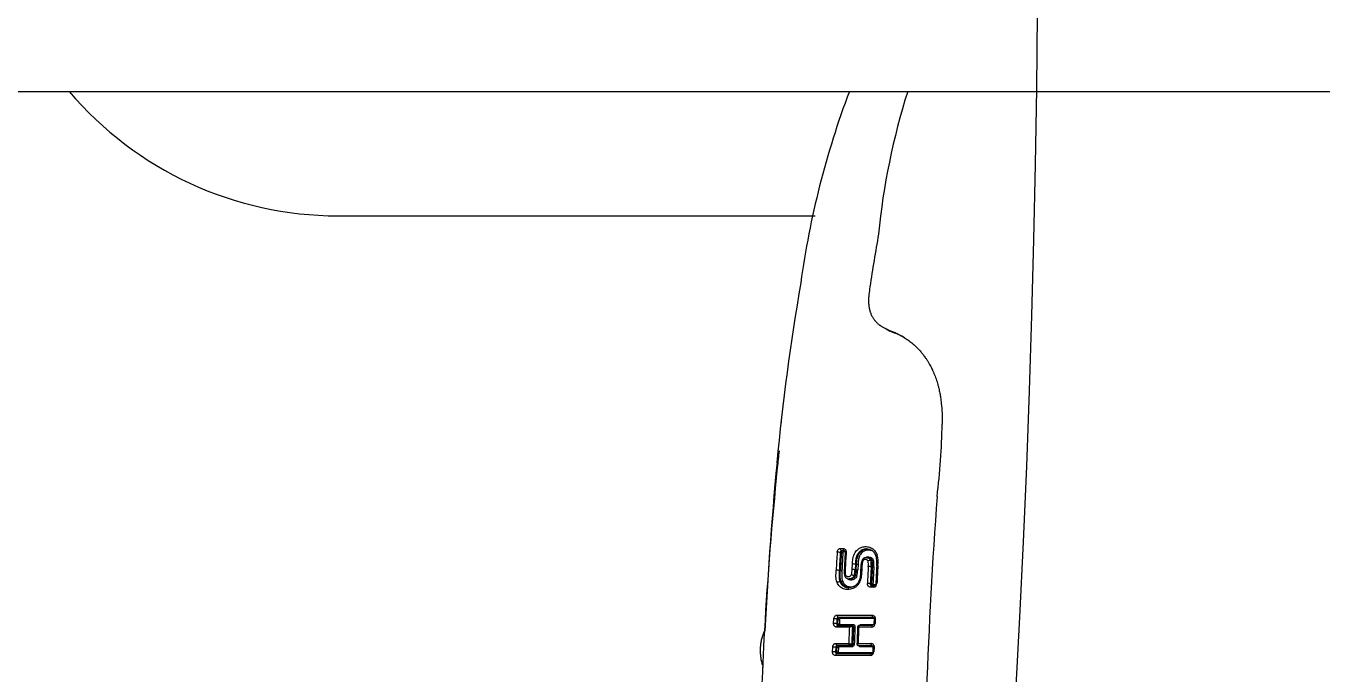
# Model space of a CAD drawing. Header units: millimetres. Extents: x 976 to 9349, y -1578 to 2211.
# Drawn here: x 5082.09 to 5088.34, y 130.1 to 133.23 of the extents above; entities that cross this region are included whole.
import ezdxf

# ---------------------------------------------------------------- set-up
doc = ezdxf.new("R2010")
doc.units = ezdxf.units.MM
doc.layers.add('Wbudowane', color=175, linetype='Continuous')

# ---------------------------------------------------------------- blocks, each defined once
blk = doc.blocks.new('Z$W@#9123')
for p, q in [((16.025, 16.5526), (16.025, 42.4526)), ((18.2879, 38.5786), (18.2879, 38.5787)), ((18.2879, 38.5786), (18.2879, 38.5722)), ((18.2879, 38.5722), (18.2879, 38.5722)), ((18.3191, 38.5804), (18.3191, 38.5743)), ((18.4008, 38.57), (18.4008, 38.5761)), ((18.4044, 38.5854), (18.4044, 38.5957)), ((18.4088, 38.576), (18.4088, 38.5898)), ((18.4176, 38.5852), (18.4176, 38.5714)), ((18.5521, 38.4102), (18.5519, 38.5788)), ((18.5631, 38.4217), (18.563, 38.5835)), ((18.563, 38.5834), (18.5631, 38.4159)), ((18.5685, 38.5885), (18.5686, 38.4246)), ((18.5699, 38.5941), (18.5924, 38.5932)), ((18.5706, 38.5886), (18.593, 38.5877)), ((18.5969, 38.5268), (18.5969, 38.5867)), ((18.6014, 38.5173), (18.6014, 38.5808)), ((18.6104, 38.5763), (18.6104, 38.5142)), ((18.6884, 38.511), (18.6883, 38.5731)), ((18.6993, 38.52), (18.6993, 38.5778)), ((18.6993, 38.5777), (18.6993, 38.5142)), ((18.7047, 38.5829), (18.7048, 38.5225)), ((18.7063, 38.5885), (18.7288, 38.5876)), ((18.7332, 38.418), (18.7331, 38.5813)), ((18.7378, 38.4081), (18.7377, 38.5755)), ((18.2747, 38.5582), (18.2747, 38.551)), ((18.3072, 38.511), (18.3342, 38.5096)), ((18.3159, 38.53), (18.3383, 38.5288)), ((18.3167, 38.5248), (18.339, 38.5236)), ((18.6993, 38.5142), (18.6993, 38.52)), ((18.7468, 38.5709), (18.7469, 38.4024)), ((18.2474, 38.4492), (18.2474, 38.4407)), ((18.3324, 38.4825), (18.3053, 38.484)), ((18.3065, 38.504), (18.3065, 38.4982)), ((18.3336, 38.5025), (18.3065, 38.504)), ((18.3065, 38.4982), (18.3336, 38.4968)), ((18.3336, 38.5025), (18.3336, 38.4968)), ((18.3613, 38.4985), (18.3613, 38.493)), ((18.3613, 38.4985), (18.3613, 38.4985)), ((18.3613, 38.493), (18.3613, 38.493)), ((18.3774, 38.4689), (18.3774, 38.4746)), ((18.597, 38.4234), (18.597, 38.4859)), ((18.6015, 38.4764), (18.6015, 38.4833)), ((18.6015, 38.4762), (18.6015, 38.4764)), ((18.6015, 38.4134), (18.6015, 38.4762)), ((18.6095, 38.4894), (18.6095, 38.4837)), ((18.6105, 38.4693), (18.6105, 38.4077)), ((18.6885, 38.4046), (18.6884, 38.4662)), ((18.6913, 38.4804), (18.6913, 38.4861)), ((18.6913, 38.4803), (18.6913, 38.4804)), ((18.6993, 38.479), (18.6993, 38.4732)), ((18.6994, 38.4162), (18.6993, 38.479)), ((18.6993, 38.4732), (18.6993, 38.4731)), ((18.6993, 38.4731), (18.6994, 38.4103)), ((18.7048, 38.4816), (18.7048, 38.419)), ((18.2304, 38.4265), (18.2304, 38.4396)), ((18.2418, 38.4379), (18.2418, 38.4452)), ((18.2418, 38.4451), (18.2418, 38.4322)), ((18.2418, 38.4322), (18.2418, 38.4379)), ((18.2498, 38.4307), (18.2498, 38.4253)), ((18.3368, 38.4259), (18.3368, 38.4206)), ((18.3906, 38.4298), (18.3906, 38.4239)), ((18.3906, 38.4298), (18.3906, 38.4298)), ((18.3906, 38.4239), (18.3906, 38.4239)), ((18.5631, 38.4159), (18.5631, 38.4217)), ((18.5925, 38.3934), (18.5701, 38.3944)), ((18.5711, 38.4146), (18.5711, 38.4093)), ((18.5935, 38.4136), (18.5711, 38.4146)), ((18.5711, 38.4093), (18.5935, 38.4083)), ((18.5716, 38.422), (18.594, 38.421)), ((18.5935, 38.4083), (18.5935, 38.4136)), ((18.6994, 38.4103), (18.6994, 38.4162)), ((18.7289, 38.388), (18.7065, 38.3888)), ((18.7074, 38.409), (18.7074, 38.4037)), ((18.7298, 38.4082), (18.7074, 38.409)), ((18.7074, 38.4037), (18.7298, 38.4029)), ((18.7078, 38.4164), (18.7302, 38.4156)), ((18.7298, 38.4029), (18.7298, 38.4082)), ((16.625, 36.0026), (16.625, 38.3036))]:
    blk.add_line(p, q)
for centre, radius, start, end in [((17.5906, 35.8447), 3.0723, 82.72889, 89.25935), ((19.7894, 63.7041), 24.8777, 265.82776, 270.16391), ((17.0324, 41.9263), 3.3316, 252.40157, 264.50824), ((17.5261, 38.5617), 0.3579, 150.74536, 160.88487), ((18.3492, 47.8404), 9.3743, 259.95129, 261.52488), ((18.2811, 38.5522), 0.0482, 108.98488, 179.90261), ((18.2964, 38.4832), 0.1248, 82.31954, 106.59549), ((18.2979, 38.485), 0.1174, 82.2169, 106.0829), ((18.3085, 38.5043), 0.0838, 82.28924, 105.21419), ((18.2762, 38.5794), 0.0117, 356.09109, 28.69212), ((18.3081, 38.4999), 0.0813, 82.20194, 104.3451), ((18.309, 38.4931), 0.0819, 82.93139, 104.92988), ((18.3108, 38.5705), 0.0229, 175.6788, 209.25424), ((19.5528, 61.0368), 22.4641, 266.83642, 267.05738), ((19.5391, 60.8469), 22.2793, 266.84718, 267.06984), ((19.5486, 61.0908), 22.5439, 266.87359, 267.08152), ((19.5488, 61.1707), 22.6298, 266.88497, 267.09211), ((19.5493, 61.1347), 22.5809, 266.8787, 267.08618), ((18.3994, 38.5841), 0.0182, 3.65822, 89.51691), ((18.5924, 38.5751), 0.018, 3.64088, 90.1223), ((19.5141, 59.4142), 20.8469, 267.78085, 267.84249), ((18.7289, 38.5697), 0.0179, 3.62793, 90.52478), ((18.3082, 38.4818), 0.0794, 83.02117, 102.6539), ((19.5499, 61.1341), 22.607, 266.87579, 267.08335), ((18.3347, 38.4092), 0.1004, 73.2415, 90.28197), ((18.6096, 38.5173), 0.00815, 180.12079, 267.78828), ((19.6713, 63.8419), 25.355, 267.59946, 267.78349), ((19.6846, 64.1264), 25.6347, 267.59851, 267.77289), ((18.691, 38.5142), 0.00829, 267.42032, 337.53997), ((18.691, 38.5142), 0.00834, 337.42935, 0.04784), ((18.6969, 38.5142), 0.00242, 339.69374, 359.8255), ((17.517, 42.4125), 4.216, 249.27521, 262.2433), ((19.5077, 60.5168), 22.0989, 266.73339, 266.95393), ((19.4961, 60.3042), 21.8905, 266.73447, 266.95698), ((18.3338, 38.4), 0.0826, 74.05412, 91.0231), ((18.3341, 38.4077), 0.0948, 73.33445, 90.3045), ((18.3341, 38.3959), 0.1008, 74.34496, 90.26851), ((18.3442, 38.5018), 0.0581, 259.93187, 290.6735), ((18.2793, 38.514), 0.0846, 335.83349, 345.6538), ((18.4055, 38.4869), 0.0457, 156.18604, 165.22673), ((18.3543, 38.4681), 0.0231, 296.81427, 2.11864), ((18.6524, 38.4798), 0.0432, 176.24167, 193.98932), ((18.6285, 38.4802), 0.0193, 169.63732, 172.91486), ((19.6845, 64.189), 25.7221, 267.60456, 267.7871), ((19.6857, 64.267), 25.8057, 267.60985, 267.79179), ((19.6858, 64.2344), 25.7604, 267.60652, 267.7887), ((19.685, 64.2282), 25.7813, 267.61139, 267.78477), ((18.3574, 38.5414), 0.3395, 347.19516, 349.62601), ((19.5105, 60.5263), 22.1518, 266.73387, 266.9596), ((19.5103, 60.4839), 22.0892, 266.72858, 266.95472), ((19.5124, 60.5394), 22.15, 266.73218, 266.95769), ((19.5122, 60.5097), 22.1077, 266.72824, 266.95407), ((18.8279, 49.0773), 11.004, 260.16358, 264.72772), ((19.425, 54.8875), 16.8443, 263.83685, 263.86797), ((19.6302, 55.7469), 17.7157, 263.93876, 264.20332), ((19.425, 54.8875), 16.8443, 264.32635, 267.28543), ((19.6302, 55.7469), 17.7157, 264.20332, 266.75382), ((19.6302, 55.7469), 17.7157, 266.75382, 268.75887), ((14.925, 36.0026), 1.7, 310.32022, 0)]:
    blk.add_arc(centre, radius, start, end)
for centre, major_axis, ratio, start_param, end_param in [((18.3143, 38.6113), (0.00055, 0.00998), 0.118398, 2.036668, 3.141615), ((18.3191, 38.5653), (-0.00054, -0.00999), 0.117037, 3.581154, 5.20535), ((18.3191, 38.585), (0.00027, 0.00499), 0.117454, 3.581177, 5.197285), ((18.4008, 38.6067), (0.00051, 0.00999), 0.11032, 2.038122, 3.141564), ((18.4008, 38.5806), (0.00025, 0.00499), 0.109833, 3.580765, 5.198449), ((18.4038, 38.5831), (-0.005, 0), 0.463537, 3.171781, 4.591273), ((18.4188, 38.5898), (0.01, 0.00001), 0.456325, 3.141334, 4.592633), ((18.4188, 38.576), (0.01, 0.00001), 0.463487, 3.141332, 4.592961), ((18.553, 38.5834), (-0.01, -0.00001), 0.458573, 1.464247, 3.141333), ((18.571, 38.5986), (0.00044, 0.00999), 0.095203, 2.040853, 3.141783), ((18.5934, 38.5977), (0.00043, 0.00999), 0.093286, 2.041195, 3.141571), ((18.6114, 38.5809), (0.01, 0.00001), 0.459486, 3.141333, 4.611371), ((18.6893, 38.5777), (0.01, 0.00001), 0.460639, 4.618565, 6.282926), ((18.7073, 38.593), (0.00039, 0.00999), 0.083769, 2.04286, 3.141753), ((18.7297, 38.5921), (0.00038, 0.00999), 0.08194, 2.043172, 3.141577), ((18.7477, 38.5755), (0.01, 0.00001), 0.461452, 3.141333, 4.623833), ((18.3065, 38.5085), (0.00027, 0.00499), 0.117516, 3.581181, 5.254102), ((18.3172, 38.5348), (0.00054, 0.00999), 0.116728, 2.084994, 3.141703), ((18.3336, 38.507), (0.00027, 0.00499), 0.114964, 3.58104, 5.254238), ((18.3396, 38.5336), (0.00053, 0.00999), 0.114629, 2.085206, 3.141421), ((18.4008, 38.561), (-0.00051, -0.00999), 0.109444, 3.580745, 5.206396), ((18.5964, 38.5244), (-0.005, 0), 0.49542, 3.163989, 4.611106), ((18.6913, 38.514), (-0.00739, 0.00306), 0.892745, 3.141575, 3.481465), ((18.7043, 38.52), (-0.005, 0), 0.496381, 4.620973, 6.28292), ((18.2497, 38.4592), (0.00057, 0.00998), 0.12252, 2.15423, 3.141638), ((18.3066, 38.4892), (0.00054, 0.00999), 0.117237, 0.439573, 2.122638), ((18.3336, 38.4877), (0.00053, 0.00999), 0.114693, 0.439432, 2.122726), ((18.3346, 38.4546), (0.00053, 0.00999), 0.114461, 2.154067, 3.141785), ((18.5965, 38.4833), (-0.005, 0), 0.523615, 3.141322, 4.611806), ((18.6095, 38.4764), (0.008, 0), 0.906308, 1.571342, 3.142138), ((18.6095, 38.4762), (0.008, 0), 0.797309, 1.592172, 3.141975), ((18.6095, 38.4939), (0.00021, 0.005), 0.090566, 3.57985, 5.25551), ((18.6913, 38.4906), (0.00019, 0.005), 0.083818, 3.579572, 5.255827), ((18.6913, 38.4731), (-0.008, 0), 0.906308, 3.142138, 4.712935), ((18.6913, 38.4731), (0.008, 0), 0.896586, 0.000584, 1.573393), ((18.7043, 38.479), (-0.005, 0), 0.524058, 4.621594, 6.282915), ((18.2318, 38.4451), (0.01, 0.00001), 0.562383, 4.576573, 6.282906), ((18.2318, 38.4322), (0.01, 0.00001), 0.574277, 4.576863, 6.282904), ((18.2468, 38.4379), (-0.005, 0), 0.57629, 4.578298, 6.282903), ((18.2498, 38.4163), (-0.00057, -0.00998), 0.12263, 3.581474, 5.343343), ((18.2498, 38.4352), (-0.00029, -0.00499), 0.122762, 0.439889, 2.189818), ((18.3368, 38.4115), (-0.00053, -0.00999), 0.11438, 3.581008, 5.342537), ((18.3368, 38.4304), (-0.00027, -0.00499), 0.114489, 0.439421, 2.189163), ((18.5531, 38.4159), (-0.01, -0.00001), 0.573236, 1.467234, 3.141311), ((18.5681, 38.4217), (0.005, 0), 0.575127, 1.46851, 3.141311), ((18.5711, 38.4002), (-0.00043, -0.00999), 0.093657, 3.579985, 5.340425), ((18.5711, 38.4191), (0.00022, 0.005), 0.093717, 3.579987, 5.329031), ((18.5935, 38.3992), (-0.00042, -0.00999), 0.091778, 3.579902, 5.340228), ((18.5935, 38.4181), (0.00021, 0.005), 0.091833, 3.579905, 5.328868), ((18.5965, 38.4205), (-0.005, 0), 0.575015, 3.164806, 4.612709), ((18.6115, 38.4134), (0.01, 0.00001), 0.573024, 3.141311, 4.61418), ((18.6894, 38.4103), (-0.01, -0.00001), 0.572734, 1.479545, 3.141311), ((18.7044, 38.4162), (-0.005, 0), 0.574578, 4.622361, 6.282904), ((18.7074, 38.3947), (-0.00038, -0.00999), 0.082455, 3.579519, 5.33924), ((18.7074, 38.4136), (-0.00019, -0.005), 0.082492, 0.437928, 2.186457), ((18.7298, 38.3938), (-0.00037, -0.00999), 0.080665, 3.57945, 5.339048), ((18.7298, 38.4127), (-0.00019, -0.005), 0.080699, 0.437859, 2.186298), ((18.7328, 38.4151), (-0.005, 0), 0.574461, 3.155914, 4.624839), ((18.7478, 38.4081), (0.01, 0.00001), 0.57251, 3.141311, 4.626228)]:
    blk.add_ellipse(centre, major_axis=major_axis, ratio=ratio, start_param=start_param, end_param=end_param)
for points, knots in [([(17.1895, 38.6912), (17.1906, 38.6936), (17.1921, 38.6968), (17.1947, 38.7024), (17.1975, 38.708), (17.2016, 38.7159), (17.2056, 38.7231), (17.2105, 38.7314), (17.2154, 38.7392), (17.2203, 38.7464), (17.2255, 38.7538), (17.231, 38.7612), (17.2369, 38.7686), (17.2449, 38.7782), (17.2525, 38.7866), (17.2602, 38.7945), (17.2685, 38.8027), (17.2772, 38.8106), (17.287, 38.8188), (17.2959, 38.826), (17.3067, 38.834), (17.3175, 38.8413), (17.3269, 38.8473), (17.3395, 38.855), (17.3544, 38.863), (17.3669, 38.8691), (17.38, 38.8751), (17.3992, 38.8831), (17.4212, 38.8906), (17.4361, 38.8949), (17.4459, 38.8976), (17.46, 38.9012), (17.4796, 38.9055), (17.5047, 38.9097), (17.5355, 38.9138), (17.5803, 38.9168), (17.6106, 38.9171), (17.6303, 38.9168)], [0, 0, 0, 0, 0.01373, 0.023816, 0.036107, 0.051724, 0.076662, 0.08625, 0.109186, 0.131755, 0.138626, 0.16344, 0.186759, 0.194738, 0.238546, 0.253802, 0.260759, 0.307431, 0.323533, 0.335837, 0.374697, 0.402227, 0.411773, 0.439784, 0.48754, 0.508821, 0.51965, 0.569695, 0.626644, 0.650492, 0.655868, 0.683667, 0.730466, 0.768405, 0.820999, 0.904223, 1, 1, 1, 1]), ([(16.9676, 38.5685), (16.9814, 38.5664), (17.0025, 38.5633), (17.0342, 38.5614), (17.0525, 38.5626), (17.0635, 38.564), (17.0737, 38.5657), (17.0836, 38.5681), (17.0955, 38.572), (17.1026, 38.575), (17.1106, 38.579), (17.1157, 38.5818), (17.1213, 38.5854), (17.1261, 38.5888), (17.1304, 38.5921), (17.135, 38.5961), (17.1393, 38.6002), (17.1438, 38.6048), (17.1475, 38.6092), (17.1507, 38.6132), (17.1531, 38.6164), (17.1553, 38.6196), (17.1579, 38.6235), (17.1607, 38.6279), (17.1629, 38.6317), (17.165, 38.6355), (17.1668, 38.6391), (17.169, 38.6435), (17.1713, 38.6482), (17.1736, 38.6532), (17.1765, 38.6599), (17.1808, 38.6703), (17.1848, 38.6802), (17.1882, 38.6881), (17.189, 38.69), (17.1895, 38.6913)], [0, 0, 0, 0, 0.126083, 0.23574, 0.301941, 0.319982, 0.346858, 0.409316, 0.424957, 0.478612, 0.489495, 0.519876, 0.539886, 0.560709, 0.582311, 0.598684, 0.626097, 0.645604, 0.667506, 0.688074, 0.699944, 0.710516, 0.730473, 0.75031, 0.766218, 0.776959, 0.797192, 0.809759, 0.829719, 0.853176, 0.868821, 0.908113, 0.97541, 0.985864, 1, 1, 1, 1]), ([(17.1879, 38.6789), (17.1849, 38.6702), (17.1811, 38.6621), (17.1742, 38.6505), (17.1716, 38.6467), (17.1688, 38.6429)], [0, 0, 0, 0, 0.653669, 0.653669, 1, 1, 1, 1]), ([(18.3053, 38.484), (18.2969, 38.4844), (18.2886, 38.485), (18.2762, 38.487), (18.2721, 38.4879), (18.266, 38.4897), (18.2639, 38.4904), (18.26, 38.492), (18.2581, 38.4928), (18.2524, 38.4957), (18.2489, 38.4979), (18.2423, 38.503), (18.2394, 38.5058), (18.2353, 38.5103), (18.2341, 38.5119), (18.2317, 38.5151), (18.2306, 38.5167), (18.2275, 38.5218), (18.2259, 38.5253), (18.2233, 38.5325), (18.2224, 38.5363), (18.2214, 38.5437), (18.2213, 38.5474), (18.2218, 38.5549), (18.2224, 38.5586), (18.2242, 38.5657), (18.2255, 38.5692), (18.2287, 38.576), (18.2306, 38.5793), (18.2351, 38.5853), (18.2376, 38.5882), (18.2433, 38.5934), (18.2465, 38.5958), (18.2532, 38.5998), (18.2568, 38.6015), (18.2607, 38.6028)], [0, 0, 0, 0, 0.125, 0.125, 0.1875, 0.1875, 0.21875, 0.21875, 0.25, 0.25, 0.3125, 0.3125, 0.375, 0.375, 0.40625, 0.40625, 0.4375, 0.4375, 0.5, 0.5, 0.5625, 0.5625, 0.625, 0.625, 0.6875, 0.6875, 0.75, 0.75, 0.8125, 0.8125, 0.875, 0.875, 0.9375, 0.9375, 1, 1, 1, 1]), ([(18.246, 38.5853), (18.2447, 38.5834), (18.2436, 38.5813), (18.2414, 38.5766), (18.2405, 38.5738), (18.2391, 38.5681), (18.2387, 38.5651), (18.2384, 38.5593), (18.2386, 38.5563), (18.2395, 38.5504), (18.2403, 38.5475), (18.2425, 38.5418), (18.2439, 38.539), (18.2473, 38.5338), (18.2493, 38.5313), (18.2538, 38.5266), (18.2563, 38.5245), (18.2603, 38.5217), (18.2617, 38.5208), (18.2646, 38.5191), (18.2661, 38.5184), (18.2708, 38.5164), (18.274, 38.5154), (18.2805, 38.5138), (18.2838, 38.5132), (18.2938, 38.5118), (18.3005, 38.5114), (18.3072, 38.511)], [0, 0, 0, 0, 0.061276, 0.061276, 0.139503, 0.139503, 0.21773, 0.21773, 0.295957, 0.295957, 0.374184, 0.374184, 0.452411, 0.452411, 0.530638, 0.530638, 0.608865, 0.608865, 0.647979, 0.647979, 0.687092, 0.687092, 0.765319, 0.765319, 0.843546, 0.843546, 1, 1, 1, 1]), ([(18.2654, 38.5978), (18.265, 38.5977), (18.2646, 38.5978), (18.2636, 38.5985), (18.263, 38.5991), (18.2618, 38.6007), (18.2612, 38.6017), (18.2607, 38.6028)], [0, 0, 0, 0, 0.324958, 0.324958, 0.662479, 0.662479, 1, 1, 1, 1]), ([(18.2753, 38.5454), (18.2748, 38.5461), (18.2742, 38.5468), (18.2728, 38.5493), (18.272, 38.551), (18.2709, 38.5546), (18.2706, 38.5565), (18.2702, 38.562), (18.2706, 38.5657), (18.2728, 38.5726), (18.2745, 38.5759), (18.2783, 38.5801), (18.2797, 38.5813), (18.2829, 38.5835), (18.2846, 38.5844), (18.2865, 38.5851)], [0, 0, 0, 0, 0.054065, 0.054065, 0.172307, 0.172307, 0.290549, 0.290549, 0.527033, 0.527033, 0.763516, 0.763516, 0.881758, 0.881758, 1, 1, 1, 1]), ([(18.2879, 38.5787), (18.2863, 38.5781), (18.2848, 38.5773), (18.2821, 38.5755), (18.2809, 38.5743), (18.2789, 38.5719), (18.278, 38.5706), (18.2766, 38.5678), (18.276, 38.5663), (18.2752, 38.5633), (18.2749, 38.5618), (18.2747, 38.5596), (18.2747, 38.5589), (18.2747, 38.5582)], [0, 0, 0, 0, 0.184334, 0.184334, 0.368668, 0.368668, 0.553003, 0.553003, 0.737337, 0.737337, 0.921671, 0.921671, 1, 1, 1, 1]), ([(18.2747, 38.551), (18.2747, 38.5516), (18.2747, 38.5523), (18.2749, 38.5545), (18.2752, 38.5561), (18.276, 38.5592), (18.2766, 38.5606), (18.278, 38.5635), (18.2788, 38.5649), (18.2809, 38.5674), (18.2821, 38.5686), (18.2848, 38.5707), (18.2863, 38.5715), (18.2879, 38.5722)], [0, 0, 0, 0, 0.076593, 0.076593, 0.2612744, 0.2612744, 0.4459558, 0.4459558, 0.6306372, 0.6306372, 0.8153186, 0.8153186, 1, 1, 1, 1]), ([(18.4176, 38.5714), (18.4176, 38.5693), (18.4171, 38.5672), (18.4153, 38.5634), (18.414, 38.5617), (18.4115, 38.5596), (18.4106, 38.559), (18.4086, 38.5579), (18.4076, 38.5575), (18.4054, 38.5568), (18.4043, 38.5566), (18.402, 38.5563), (18.4008, 38.5562), (18.3996, 38.5563)], [0, 0, 0, 0, 0.25, 0.25, 0.5, 0.5, 0.625, 0.625, 0.75, 0.75, 0.875, 0.875, 1, 1, 1, 1]), ([(18.4003, 38.5967), (18.4004, 38.5967), (18.4006, 38.5967), (18.401, 38.5967), (18.4013, 38.5966), (18.4017, 38.5966), (18.4021, 38.5965), (18.4024, 38.5964), (18.4028, 38.5963), (18.4031, 38.5962), (18.4034, 38.5961), (18.4038, 38.5959), (18.4041, 38.5958), (18.4044, 38.5956), (18.4047, 38.5955), (18.405, 38.5953), (18.4053, 38.5951), (18.4056, 38.595), (18.4059, 38.5948), (18.4061, 38.5945), (18.4064, 38.5943), (18.4066, 38.5941), (18.4068, 38.5939), (18.407, 38.5937), (18.4073, 38.5934), (18.4075, 38.5932), (18.4076, 38.593), (18.4078, 38.5927), (18.4079, 38.5925), (18.4081, 38.5923), (18.4082, 38.592), (18.4083, 38.5917), (18.4084, 38.5915), (18.4085, 38.5912), (18.4086, 38.591), (18.4087, 38.5908), (18.4087, 38.5906), (18.4087, 38.5903), (18.4088, 38.59), (18.4088, 38.5899), (18.4088, 38.5898), (18.4088, 38.5897)], [0, 0, 0, 0, 0.024887, 0.050147, 0.075449, 0.100711, 0.125853, 0.150983, 0.175942, 0.200799, 0.225522, 0.250247, 0.275084, 0.300152, 0.322717, 0.345899, 0.371241, 0.396673, 0.422033, 0.447151, 0.471892, 0.49613, 0.519913, 0.544637, 0.571751, 0.598414, 0.624344, 0.64932, 0.673165, 0.696216, 0.726369, 0.756147, 0.785086, 0.812944, 0.839543, 0.864962, 0.894735, 0.927676, 0.960817, 0.994045, 1, 1, 1, 1]), ([(18.4088, 38.583), (18.4087, 38.5812), (18.4079, 38.5794), (18.4057, 38.5775), (18.4048, 38.5769), (18.4029, 38.5763), (18.4018, 38.5761), (18.4008, 38.5761)], [0, 0, 0, 0, 0.493275, 0.493275, 0.746638, 0.746638, 1, 1, 1, 1]), ([(18.4008, 38.57), (18.4018, 38.5699), (18.4029, 38.57), (18.4048, 38.5704), (18.4057, 38.5708), (18.4079, 38.5724), (18.4088, 38.5741), (18.4088, 38.576)], [0, 0, 0, 0, 0.25, 0.25, 0.5, 0.5, 1, 1, 1, 1]), ([(18.4014, 38.5829), (18.4022, 38.5829), (18.403, 38.5832), (18.4041, 38.5841), (18.4044, 38.5847), (18.4044, 38.5854)], [0, 0, 0, 0, 0.5, 0.5, 1, 1, 1, 1]), ([(18.5519, 38.5788), (18.5519, 38.581), (18.5524, 38.583), (18.5542, 38.5868), (18.5556, 38.5886), (18.5581, 38.5907), (18.559, 38.5913), (18.5609, 38.5924), (18.562, 38.5929), (18.5641, 38.5936), (18.5653, 38.5938), (18.5676, 38.5941), (18.5688, 38.5942), (18.5699, 38.5941)], [0, 0, 0, 0, 0.25, 0.25, 0.5, 0.5, 0.625, 0.625, 0.75, 0.75, 0.875, 0.875, 1, 1, 1, 1]), ([(18.563, 38.5834), (18.563, 38.5834), (18.563, 38.5835), (18.563, 38.5837), (18.563, 38.584), (18.5631, 38.5842), (18.5631, 38.5844), (18.5632, 38.5846), (18.5633, 38.5848), (18.5633, 38.585), (18.5634, 38.5852), (18.5635, 38.5854), (18.5637, 38.5856), (18.5638, 38.5858), (18.5639, 38.586), (18.5641, 38.5862), (18.5643, 38.5864), (18.5645, 38.5866), (18.5647, 38.5868), (18.5649, 38.587), (18.5651, 38.5871), (18.5653, 38.5873), (18.5655, 38.5874), (18.5658, 38.5876), (18.5661, 38.5877), (18.5663, 38.5879), (18.5666, 38.588), (18.5669, 38.5881), (18.5672, 38.5882), (18.5675, 38.5883), (18.5678, 38.5884), (18.5681, 38.5885), (18.5685, 38.5885), (18.5688, 38.5886), (18.5691, 38.5886), (18.5695, 38.5886), (18.5698, 38.5886), (18.5702, 38.5887), (18.5704, 38.5886), (18.5705, 38.5886), (18.5706, 38.5886)], [0, 0, 0, 0, 0.002, 0.039359, 0.076803, 0.114152, 0.141166, 0.169491, 0.19639, 0.23326, 0.265051, 0.294198, 0.321522, 0.35045, 0.379449, 0.410033, 0.440235, 0.470066, 0.499519, 0.524437, 0.548052, 0.57315, 0.59913, 0.625829, 0.653027, 0.680468, 0.702726, 0.726556, 0.750697, 0.775612, 0.801071, 0.826827, 0.852615, 0.875141, 0.899035, 0.923593, 0.94838, 0.973291, 0.998218, 1, 1, 1, 1]), ([(18.593, 38.5877), (18.5931, 38.5877), (18.5933, 38.5876), (18.5937, 38.5876), (18.594, 38.5876), (18.5944, 38.5875), (18.5947, 38.5874), (18.5951, 38.5873), (18.5954, 38.5873), (18.5958, 38.5871), (18.5961, 38.587), (18.5965, 38.5869), (18.5968, 38.5868), (18.5971, 38.5866), (18.5974, 38.5865), (18.5977, 38.5863), (18.598, 38.5861), (18.5982, 38.5859), (18.5985, 38.5857), (18.5988, 38.5855), (18.599, 38.5853), (18.5993, 38.5851), (18.5995, 38.5849), (18.5997, 38.5847), (18.5999, 38.5845), (18.6001, 38.5842), (18.6003, 38.584), (18.6004, 38.5837), (18.6006, 38.5835), (18.6007, 38.5833), (18.6008, 38.583), (18.601, 38.5828), (18.6011, 38.5825), (18.6012, 38.5823), (18.6012, 38.5821), (18.6013, 38.5818), (18.6013, 38.5816), (18.6014, 38.5813), (18.6014, 38.5811), (18.6014, 38.5809), (18.6014, 38.5808)], [0, 0, 0, 0, 0.024769, 0.04991, 0.075086, 0.100221, 0.125242, 0.150261, 0.1752, 0.199907, 0.224488, 0.249104, 0.273871, 0.298941, 0.321311, 0.344142, 0.369521, 0.394989, 0.420404, 0.445604, 0.470467, 0.494877, 0.518847, 0.543462, 0.570913, 0.597891, 0.624107, 0.64934, 0.673416, 0.696941, 0.727884, 0.758326, 0.787829, 0.816146, 0.843104, 0.868875, 0.901868, 0.935835, 0.969955, 1, 1, 1, 1]), ([(18.6883, 38.5731), (18.6883, 38.5752), (18.6888, 38.5773), (18.6906, 38.5811), (18.692, 38.5828), (18.6944, 38.585), (18.6954, 38.5856), (18.6973, 38.5867), (18.6984, 38.5872), (18.7005, 38.5879), (18.7017, 38.5882), (18.704, 38.5885), (18.7052, 38.5885), (18.7063, 38.5885)], [0, 0, 0, 0, 0.25, 0.25, 0.5, 0.5, 0.625, 0.625, 0.75, 0.75, 0.875, 0.875, 1, 1, 1, 1]), ([(18.6993, 38.5777), (18.6993, 38.5777), (18.6993, 38.5778), (18.6993, 38.578), (18.6993, 38.5783), (18.6994, 38.5785), (18.6994, 38.5787), (18.6995, 38.5789), (18.6995, 38.5791), (18.6996, 38.5793), (18.6997, 38.5795), (18.6998, 38.5797), (18.6999, 38.5799), (18.7, 38.5801), (18.7002, 38.5803), (18.7003, 38.5805), (18.7005, 38.5807), (18.7007, 38.5809), (18.7009, 38.5811), (18.7011, 38.5813), (18.7014, 38.5814), (18.7016, 38.5816), (18.7018, 38.5818), (18.7021, 38.5819), (18.7023, 38.5821), (18.7026, 38.5822), (18.7029, 38.5823), (18.7032, 38.5824), (18.7034, 38.5825), (18.7038, 38.5826), (18.7041, 38.5827), (18.7044, 38.5828), (18.7047, 38.5829), (18.7051, 38.5829), (18.7054, 38.583), (18.7057, 38.583), (18.7061, 38.583), (18.7064, 38.583), (18.7067, 38.583), (18.7069, 38.583), (18.7069, 38.583)], [0, 0, 0, 0, 0.00296, 0.040635, 0.0784, 0.116111, 0.144235, 0.168267, 0.191963, 0.228951, 0.260771, 0.289938, 0.31726, 0.346267, 0.374893, 0.405093, 0.435017, 0.464657, 0.49399, 0.522876, 0.546311, 0.571219, 0.597015, 0.623535, 0.650558, 0.677829, 0.700148, 0.724135, 0.748161, 0.772966, 0.798316, 0.823967, 0.849654, 0.872084, 0.895878, 0.920376, 0.945104, 0.969962, 0.99484, 1, 1, 1, 1]), ([(18.7293, 38.5822), (18.7294, 38.5821), (18.7296, 38.5821), (18.73, 38.5821), (18.7304, 38.5821), (18.7307, 38.582), (18.7311, 38.5819), (18.7314, 38.5818), (18.7318, 38.5818), (18.7321, 38.5816), (18.7325, 38.5815), (18.7328, 38.5814), (18.7331, 38.5813), (18.7334, 38.5811), (18.7337, 38.581), (18.734, 38.5808), (18.7343, 38.5806), (18.7346, 38.5805), (18.7348, 38.5803), (18.7351, 38.5801), (18.7354, 38.5799), (18.7356, 38.5797), (18.7358, 38.5795), (18.736, 38.5792), (18.7362, 38.579), (18.7364, 38.5788), (18.7366, 38.5785), (18.7368, 38.5783), (18.7369, 38.5781), (18.737, 38.5779), (18.7372, 38.5776), (18.7373, 38.5773), (18.7374, 38.5771), (18.7375, 38.5768), (18.7375, 38.5766), (18.7376, 38.5764), (18.7376, 38.5761), (18.7377, 38.5759), (18.7377, 38.5756), (18.7377, 38.5755), (18.7377, 38.5754)], [0, 0, 0, 0, 0.024633, 0.049696, 0.074792, 0.099848, 0.124794, 0.149742, 0.174675, 0.199279, 0.223768, 0.248314, 0.273038, 0.298114, 0.320353, 0.342939, 0.368343, 0.393838, 0.419292, 0.444552, 0.469501, 0.494032, 0.518136, 0.542679, 0.57036, 0.597552, 0.623962, 0.649369, 0.673604, 0.697477, 0.728905, 0.759785, 0.789661, 0.818279, 0.845469, 0.871475, 0.906739, 0.941362, 0.976102, 1, 1, 1, 1]), ([(18.2328, 38.5523), (18.2328, 38.5499), (18.233, 38.5476), (18.2338, 38.542), (18.2347, 38.5388), (18.237, 38.5326), (18.2385, 38.5296), (18.2412, 38.5253), (18.2422, 38.5239), (18.2444, 38.5211), (18.2466, 38.5185), (18.2492, 38.5161), (18.2518, 38.5137), (18.2532, 38.5126), (18.2576, 38.5094), (18.2607, 38.5076), (18.2673, 38.5045), (18.2709, 38.5033), (18.2779, 38.5014), (18.2814, 38.5007), (18.2921, 38.4991), (18.2993, 38.4986), (18.3065, 38.4982)], [0, 0, 0, 0, 0.076059, 0.076059, 0.178719, 0.178719, 0.281379, 0.281379, 0.332709, 0.332709, 0.38404, 0.43537, 0.43537, 0.4867, 0.4867, 0.58936, 0.58936, 0.69202, 0.69202, 0.79468, 0.79468, 1, 1, 1, 1]), ([(18.3065, 38.504), (18.2993, 38.5044), (18.292, 38.5048), (18.2812, 38.5063), (18.2776, 38.507), (18.2705, 38.5089), (18.2671, 38.5101), (18.2621, 38.5124), (18.2605, 38.5132), (18.2574, 38.5151), (18.2559, 38.516), (18.2516, 38.5192), (18.2489, 38.5215), (18.2441, 38.5267), (18.2421, 38.5294), (18.2384, 38.5351), (18.2369, 38.5382), (18.2346, 38.5444), (18.2338, 38.5475), (18.2331, 38.5522), (18.233, 38.5536), (18.2329, 38.555)], [0, 0, 0, 0, 0.211745, 0.211745, 0.317617, 0.317617, 0.42349, 0.42349, 0.476426, 0.476426, 0.529362, 0.529362, 0.635235, 0.635235, 0.741107, 0.741107, 0.84698, 0.84698, 0.952852, 0.952852, 1, 1, 1, 1]), ([(18.2747, 38.551), (18.2747, 38.5508), (18.2747, 38.5505), (18.2747, 38.5499), (18.2747, 38.5492), (18.2748, 38.5485), (18.2749, 38.5478), (18.275, 38.5471), (18.2751, 38.5465), (18.2752, 38.5458), (18.2753, 38.5452), (18.2755, 38.5445), (18.2757, 38.5439), (18.2759, 38.5433), (18.2761, 38.5427), (18.2763, 38.5421), (18.2765, 38.5415), (18.2768, 38.541), (18.277, 38.5405), (18.2772, 38.54), (18.2774, 38.5396), (18.2777, 38.5392), (18.278, 38.5388), (18.2783, 38.5383), (18.2786, 38.5378), (18.2789, 38.5373), (18.2793, 38.5369), (18.2797, 38.5364), (18.2801, 38.536), (18.2805, 38.5356), (18.2809, 38.5352), (18.2813, 38.5348), (18.2817, 38.5344), (18.2822, 38.534), (18.2826, 38.5337), (18.2831, 38.5333), (18.2837, 38.5329), (18.2842, 38.5325), (18.2847, 38.5322), (18.2853, 38.5319), (18.2859, 38.5315), (18.2865, 38.5312), (18.2871, 38.5309), (18.2878, 38.5306), (18.2884, 38.5303), (18.2891, 38.53), (18.2898, 38.5297), (18.2906, 38.5294), (18.2914, 38.5291), (18.2922, 38.5288), (18.293, 38.5285), (18.2939, 38.5283), (18.2948, 38.528), (18.2957, 38.5278), (18.2966, 38.5275), (18.2976, 38.5273), (18.2986, 38.5271), (18.2996, 38.5268), (18.3007, 38.5266), (18.3018, 38.5264), (18.3029, 38.5262), (18.3041, 38.5261), (18.3053, 38.5259), (18.3065, 38.5257), (18.3078, 38.5256), (18.3091, 38.5254), (18.3105, 38.5253), (18.3119, 38.5252), (18.3134, 38.525), (18.3149, 38.5249), (18.3161, 38.5249), (18.3166, 38.5248), (18.3167, 38.5248)], [0, 0, 0, 0, 0.00747, 0.020638, 0.033665, 0.046615, 0.059444, 0.072144, 0.084709, 0.097137, 0.109381, 0.121609, 0.133588, 0.145377, 0.157001, 0.168482, 0.179838, 0.191088, 0.202249, 0.210034, 0.218244, 0.226708, 0.23708, 0.247455, 0.25784, 0.26824, 0.278659, 0.289101, 0.29957, 0.310069, 0.320602, 0.331174, 0.341257, 0.351522, 0.362679, 0.373931, 0.385303, 0.39681, 0.40847, 0.420302, 0.432327, 0.444571, 0.457062, 0.469835, 0.482933, 0.496408, 0.510331, 0.52492, 0.540233, 0.555488, 0.571046, 0.586931, 0.603175, 0.619819, 0.636909, 0.654503, 0.672687, 0.691718, 0.71121, 0.731124, 0.751521, 0.772476, 0.794081, 0.816458, 0.839867, 0.864144, 0.889024, 0.914587, 0.94092, 0.968133, 0.996362, 1, 1, 1, 1]), ([(18.2908, 38.5593), (18.2886, 38.5584), (18.2869, 38.5567), (18.2852, 38.554), (18.2847, 38.553), (18.284, 38.551), (18.2837, 38.5499), (18.2834, 38.5478), (18.2833, 38.5467), (18.2834, 38.5445), (18.2836, 38.5434), (18.2841, 38.5413), (18.2845, 38.5402), (18.2857, 38.5383), (18.2866, 38.5374), (18.2885, 38.5359), (18.2896, 38.5353), (18.2918, 38.5343), (18.293, 38.5338), (18.2965, 38.5326), (18.2989, 38.532), (18.3062, 38.5307), (18.311, 38.5302), (18.3159, 38.53)], [0, 0, 0, 0, 0.125, 0.125, 0.1875, 0.1875, 0.25, 0.25, 0.3125, 0.3125, 0.375, 0.375, 0.4375, 0.4375, 0.5, 0.5, 0.5625, 0.5625, 0.625, 0.625, 0.75, 0.75, 1, 1, 1, 1]), ([(18.3383, 38.5288), (18.347, 38.5283), (18.3557, 38.5279), (18.3687, 38.5261), (18.373, 38.5253), (18.3794, 38.5237), (18.3815, 38.5231), (18.3857, 38.5217), (18.3878, 38.521), (18.3918, 38.5193), (18.3938, 38.5184), (18.3977, 38.5164), (18.3996, 38.5153), (18.405, 38.5117), (18.4083, 38.5091), (18.4127, 38.5046), (18.414, 38.503), (18.4165, 38.4997), (18.4177, 38.498), (18.4208, 38.4928), (18.4225, 38.4893), (18.4254, 38.4819), (18.4265, 38.4782), (18.4281, 38.4708), (18.4285, 38.4671), (18.4287, 38.4615), (18.4287, 38.4596), (18.4285, 38.4559), (18.4283, 38.4541), (18.4275, 38.4487), (18.4266, 38.4452), (18.4241, 38.4383), (18.4224, 38.435), (18.4185, 38.4287), (18.4163, 38.4258), (18.4111, 38.4204), (18.4081, 38.4178), (18.4015, 38.4135), (18.398, 38.4116), (18.3941, 38.4102)], [0, 0, 0, 0, 0.125, 0.125, 0.1875, 0.1875, 0.21875, 0.21875, 0.25, 0.25, 0.28125, 0.28125, 0.3125, 0.3125, 0.375, 0.375, 0.40625, 0.40625, 0.4375, 0.4375, 0.5, 0.5, 0.5625, 0.5625, 0.625, 0.625, 0.65625, 0.65625, 0.6875, 0.6875, 0.75, 0.75, 0.8125, 0.8125, 0.875, 0.875, 0.9375, 0.9375, 1, 1, 1, 1]), ([(18.339, 38.5236), (18.3476, 38.5232), (18.359, 38.5226), (18.3765, 38.5197), (18.3882, 38.5156), (18.3978, 38.5106), (18.4053, 38.5045), (18.4113, 38.4967), (18.416, 38.4875), (18.4191, 38.4768), (18.4198, 38.4703), (18.4199, 38.4665)], [0, 0, 0, 0, 0.195854, 0.322211, 0.424122, 0.514373, 0.5926, 0.678436, 0.781936, 0.890794, 1, 1, 1, 1]), ([(18.6014, 38.5181), (18.6012, 38.5183), (18.601, 38.5185), (18.6002, 38.5192), (18.5996, 38.5198), (18.5987, 38.5211), (18.5983, 38.5218), (18.5973, 38.5238), (18.5969, 38.5253), (18.5969, 38.5268)], [0, 0, 0, 0, 0.082933, 0.082933, 0.312199, 0.312199, 0.541466, 0.541466, 1, 1, 1, 1]), ([(18.6014, 38.5173), (18.6014, 38.5167), (18.6017, 38.5162), (18.6026, 38.5152), (18.6032, 38.5149), (18.6049, 38.5143), (18.6059, 38.5141), (18.608, 38.514), (18.6092, 38.514), (18.6104, 38.5142)], [0, 0, 0, 0, 0.25, 0.25, 0.5, 0.5, 0.75, 0.75, 1, 1, 1, 1]), ([(18.6093, 38.5092), (18.6093, 38.5092), (18.6093, 38.5093), (18.6095, 38.51), (18.6096, 38.5106), (18.61, 38.5122), (18.6102, 38.5131), (18.6104, 38.5142)], [0, 0, 0, 0, 0.303453, 0.303453, 0.651726, 0.651726, 1, 1, 1, 1]), ([(18.6992, 38.5134), (18.6989, 38.5128), (18.6985, 38.5122), (18.6972, 38.5114), (18.6963, 38.511), (18.6944, 38.5106), (18.6933, 38.5105), (18.6909, 38.5106), (18.6896, 38.5107), (18.6884, 38.511)], [0, 0, 0, 0, 0.25, 0.25, 0.5, 0.5, 0.75, 0.75, 1, 1, 1, 1]), ([(18.6906, 38.5059), (18.6905, 38.5059), (18.6902, 38.5061), (18.6898, 38.5068), (18.6895, 38.5074), (18.6889, 38.509), (18.6886, 38.5099), (18.6884, 38.511)], [0, 0, 0, 0, 0.2943153, 0.2943153, 0.6471576, 0.6471576, 1, 1, 1, 1]), ([(18.7048, 38.5225), (18.7048, 38.521), (18.7044, 38.5195), (18.7031, 38.5168), (18.7022, 38.5156), (18.7004, 38.5142), (18.6999, 38.5138), (18.6993, 38.5135)], [0, 0, 0, 0, 0.411733, 0.411733, 0.823466, 0.823466, 1, 1, 1, 1]), ([(18.2304, 38.4396), (18.2304, 38.4416), (18.2309, 38.4435), (18.2327, 38.4471), (18.234, 38.4487), (18.2365, 38.4507), (18.2374, 38.4513), (18.2393, 38.4523), (18.2404, 38.4527), (18.2426, 38.4533), (18.2437, 38.4536), (18.246, 38.4538), (18.2472, 38.4539), (18.2484, 38.4538)], [0, 0, 0, 0, 0.25, 0.25, 0.5, 0.5, 0.625, 0.625, 0.75, 0.75, 0.875, 0.875, 1, 1, 1, 1]), ([(18.2418, 38.4451), (18.2418, 38.4452), (18.2418, 38.4452), (18.2418, 38.4454), (18.2418, 38.4456), (18.2418, 38.4458), (18.2419, 38.4459), (18.2419, 38.446), (18.242, 38.4462), (18.242, 38.4463), (18.2421, 38.4465), (18.2422, 38.4466), (18.2423, 38.4467), (18.2424, 38.4469), (18.2425, 38.447), (18.2427, 38.4472), (18.2428, 38.4474), (18.243, 38.4475), (18.2432, 38.4477), (18.2434, 38.4478), (18.2435, 38.4479), (18.2437, 38.448), (18.244, 38.4482), (18.2442, 38.4483), (18.2445, 38.4484), (18.2447, 38.4486), (18.245, 38.4487), (18.2452, 38.4487), (18.2455, 38.4488), (18.2458, 38.4489), (18.2461, 38.449), (18.2464, 38.4491), (18.2468, 38.4491), (18.2471, 38.4492), (18.2474, 38.4492), (18.2477, 38.4493), (18.2481, 38.4493), (18.2484, 38.4493), (18.2488, 38.4493), (18.249, 38.4493), (18.2492, 38.4493), (18.2492, 38.4493)], [0, 0, 0, 0, 0.005389, 0.050812, 0.096267, 0.141235, 0.166756, 0.192301, 0.231561, 0.263758, 0.292371, 0.318702, 0.346743, 0.374459, 0.403675, 0.432441, 0.460801, 0.488777, 0.516338, 0.537658, 0.560227, 0.583651, 0.607858, 0.63273, 0.65811, 0.683804, 0.704367, 0.726279, 0.748433, 0.771272, 0.794632, 0.818337, 0.842187, 0.862636, 0.884127, 0.906588, 0.929208, 0.951925, 0.97467, 0.997359, 1, 1, 1, 1]), ([(18.3333, 38.4491), (18.3378, 38.4489), (18.3422, 38.4486), (18.3488, 38.4487), (18.351, 38.4488), (18.3541, 38.4493), (18.3552, 38.4495), (18.3572, 38.4501), (18.3582, 38.4505), (18.3591, 38.451)], [0, 0, 0, 0, 0.5, 0.5, 0.75, 0.75, 0.875, 0.875, 1, 1, 1, 1]), ([(18.3591, 38.451), (18.3605, 38.4517), (18.3617, 38.4526), (18.3636, 38.4546), (18.3644, 38.4558), (18.3654, 38.4584), (18.3658, 38.4597), (18.3662, 38.4624), (18.3662, 38.4638), (18.366, 38.4665), (18.3657, 38.4679), (18.3649, 38.4707), (18.3643, 38.472), (18.3627, 38.4745), (18.3618, 38.4757), (18.3594, 38.4779), (18.3581, 38.4787), (18.3565, 38.4794)], [0, 0, 0, 0, 0.125, 0.125, 0.25, 0.25, 0.375, 0.375, 0.5, 0.5, 0.625, 0.625, 0.75, 0.75, 0.875, 0.875, 1, 1, 1, 1]), ([(18.3647, 38.4474), (18.3643, 38.4472), (18.3638, 38.4472), (18.362, 38.4478), (18.3605, 38.4491), (18.3591, 38.451)], [0, 0, 0, 0, 0.3236373, 0.3236373, 1, 1, 1, 1]), ([(18.3774, 38.4746), (18.3774, 38.4753), (18.3774, 38.4761), (18.3771, 38.479), (18.3766, 38.4811), (18.3751, 38.4854), (18.3741, 38.4874), (18.3714, 38.4913), (18.3698, 38.4931), (18.3659, 38.4962), (18.3637, 38.4975), (18.3613, 38.4985)], [0, 0, 0, 0, 0.082048, 0.082048, 0.311536, 0.311536, 0.541024, 0.541024, 0.770512, 0.770512, 1, 1, 1, 1]), ([(18.3613, 38.493), (18.3637, 38.4921), (18.3659, 38.4909), (18.3687, 38.4886), (18.3696, 38.4878), (18.3713, 38.486), (18.372, 38.4851), (18.3734, 38.4831), (18.374, 38.4821), (18.375, 38.4801), (18.3755, 38.479), (18.3766, 38.4758), (18.3771, 38.4736), (18.3774, 38.4706), (18.3774, 38.4697), (18.3774, 38.4689)], [0, 0, 0, 0, 0.228123, 0.228123, 0.342185, 0.342185, 0.456247, 0.456247, 0.570308, 0.570308, 0.68437, 0.68437, 0.912493, 0.912493, 1, 1, 1, 1]), ([(18.3637, 38.5053), (18.3665, 38.5042), (18.3691, 38.5027), (18.3726, 38.5), (18.3736, 38.4991), (18.3756, 38.497), (18.3765, 38.4959), (18.3789, 38.4925), (18.3802, 38.4901), (18.3821, 38.4851), (18.3826, 38.4826), (18.3831, 38.4775), (18.383, 38.4749), (18.3822, 38.47), (18.3814, 38.4675), (18.3796, 38.4642), (18.379, 38.4631), (18.3775, 38.461), (18.3766, 38.46), (18.3756, 38.4591), (18.3756, 38.459), (18.3755, 38.459)], [0, 0, 0, 0, 0.142291, 0.142291, 0.213437, 0.213437, 0.284583, 0.284583, 0.426874, 0.426874, 0.569165, 0.569165, 0.711457, 0.711457, 0.853748, 0.853748, 0.924894, 0.924894, 0.996039, 0.996039, 1, 1, 1, 1]), ([(18.3889, 38.4366), (18.392, 38.4378), (18.3948, 38.4393), (18.4, 38.4429), (18.4024, 38.4449), (18.4064, 38.4494), (18.4082, 38.4518), (18.4111, 38.4569), (18.4124, 38.4597), (18.4142, 38.4652), (18.4148, 38.4681), (18.4155, 38.4739), (18.4155, 38.4769), (18.4149, 38.485), (18.4138, 38.4901), (18.4119, 38.4951)], [0, 0, 0, 0, 0.129701, 0.129701, 0.259401, 0.259401, 0.389102, 0.389102, 0.518803, 0.518803, 0.648503, 0.648503, 0.778204, 0.778204, 1, 1, 1, 1]), ([(18.4197, 38.4701), (18.4197, 38.4691), (18.4196, 38.4682), (18.419, 38.4641), (18.4183, 38.461), (18.4163, 38.4549), (18.4149, 38.4519), (18.4117, 38.4464), (18.4098, 38.4438), (18.4053, 38.4389), (18.4027, 38.4366), (18.3971, 38.4328), (18.394, 38.4311), (18.3906, 38.4298)], [0, 0, 0, 0, 0.057235, 0.057235, 0.245788, 0.245788, 0.434341, 0.434341, 0.622894, 0.622894, 0.811447, 0.811447, 1, 1, 1, 1]), ([(18.3906, 38.4239), (18.394, 38.4251), (18.397, 38.4267), (18.4026, 38.4303), (18.4052, 38.4325), (18.4096, 38.4371), (18.4115, 38.4396), (18.4148, 38.4449), (18.4162, 38.4478), (18.4183, 38.4537), (18.419, 38.4567), (18.4197, 38.462), (18.4199, 38.4643), (18.4199, 38.4665)], [0, 0, 0, 0, 0.175421, 0.175421, 0.350842, 0.350842, 0.526263, 0.526263, 0.701684, 0.701684, 0.877105, 0.877105, 1, 1, 1, 1]), ([(18.597, 38.4859), (18.597, 38.4874), (18.5973, 38.4888), (18.5986, 38.4914), (18.5996, 38.4926), (18.6014, 38.4941), (18.602, 38.4945), (18.6034, 38.4953), (18.6042, 38.4956), (18.6065, 38.4963), (18.6082, 38.4966), (18.6099, 38.4965)], [0, 0, 0, 0, 0.25, 0.25, 0.5, 0.5, 0.625, 0.625, 0.75, 0.75, 1, 1, 1, 1]), ([(18.6095, 38.4894), (18.6084, 38.4895), (18.6073, 38.4894), (18.6054, 38.4888), (18.6045, 38.4884), (18.6023, 38.4867), (18.6015, 38.4851), (18.6015, 38.4833)], [0, 0, 0, 0, 0.25, 0.25, 0.5, 0.5, 1, 1, 1, 1]), ([(18.6105, 38.4693), (18.6093, 38.4696), (18.6081, 38.47), (18.6059, 38.4709), (18.6049, 38.4715), (18.6033, 38.4728), (18.6026, 38.4734), (18.6017, 38.4748), (18.6015, 38.4755), (18.6015, 38.4762)], [0, 0, 0, 0, 0.25, 0.25, 0.5, 0.5, 0.75, 0.75, 1, 1, 1, 1]), ([(18.6884, 38.4662), (18.6898, 38.4664), (18.6912, 38.4667), (18.6938, 38.4676), (18.695, 38.4681), (18.6971, 38.4694), (18.6979, 38.4702), (18.699, 38.4717), (18.6993, 38.4724), (18.6993, 38.4731)], [0, 0, 0, 0, 0.25, 0.25, 0.5, 0.5, 0.75, 0.75, 1, 1, 1, 1]), ([(18.6993, 38.479), (18.6993, 38.4798), (18.6991, 38.4807), (18.6983, 38.4823), (18.6977, 38.4831), (18.6955, 38.4851), (18.6934, 38.486), (18.6913, 38.4861)], [0, 0, 0, 0, 0.25, 0.25, 0.5, 0.5, 1, 1, 1, 1]), ([(18.6918, 38.4932), (18.6935, 38.4931), (18.6952, 38.4928), (18.6983, 38.4915), (18.6998, 38.4907), (18.7016, 38.489), (18.7021, 38.4884), (18.7031, 38.4872), (18.7035, 38.4865), (18.7045, 38.4845), (18.7048, 38.483), (18.7048, 38.4816)], [0, 0, 0, 0, 0.25, 0.25, 0.5, 0.5, 0.625, 0.625, 0.75, 0.75, 1, 1, 1, 1]), ([(18.2484, 38.4105), (18.2461, 38.4106), (18.2437, 38.4111), (18.2393, 38.4129), (18.2373, 38.4141), (18.2348, 38.4164), (18.2341, 38.4172), (18.2328, 38.4189), (18.2322, 38.4198), (18.2313, 38.4217), (18.231, 38.4226), (18.2305, 38.4246), (18.2304, 38.4255), (18.2304, 38.4265)], [0, 0, 0, 0, 0.25, 0.25, 0.5, 0.5, 0.625, 0.625, 0.75, 0.75, 0.875, 0.875, 1, 1, 1, 1]), ([(18.2498, 38.4307), (18.2477, 38.4307), (18.2456, 38.4315), (18.2434, 38.4335), (18.2428, 38.4343), (18.242, 38.436), (18.2418, 38.4369), (18.2418, 38.4379)], [0, 0, 0, 0, 0.5, 0.5, 0.75, 0.75, 1, 1, 1, 1]), ([(18.2418, 38.4322), (18.2418, 38.4315), (18.242, 38.4307), (18.2427, 38.4292), (18.2433, 38.4285), (18.2448, 38.4272), (18.2457, 38.4266), (18.2477, 38.4258), (18.2487, 38.4255), (18.2498, 38.4253)], [0, 0, 0, 0, 0.25, 0.25, 0.5, 0.5, 0.75, 0.75, 1, 1, 1, 1]), ([(18.2474, 38.4407), (18.2474, 38.4401), (18.2478, 38.4394), (18.2489, 38.4384), (18.2496, 38.4381), (18.2504, 38.4381)], [0, 0, 0, 0, 0.5, 0.5, 1, 1, 1, 1]), ([(18.3941, 38.4102), (18.3897, 38.4084), (18.3851, 38.4071), (18.3756, 38.4054), (18.3706, 38.405), (18.3607, 38.4046), (18.3557, 38.4047), (18.3456, 38.4051), (18.3406, 38.4054), (18.3356, 38.4057)], [0, 0, 0, 0, 0.25, 0.25, 0.5, 0.5, 0.75, 0.75, 1, 1, 1, 1]), ([(18.3906, 38.4298), (18.3866, 38.4281), (18.3823, 38.427), (18.3735, 38.4255), (18.3689, 38.4251), (18.3552, 38.4247), (18.346, 38.4254), (18.3368, 38.4259)], [0, 0, 0, 0, 0.25, 0.25, 0.5, 0.5, 1, 1, 1, 1]), ([(18.3368, 38.4206), (18.3461, 38.4201), (18.3553, 38.4194), (18.369, 38.4197), (18.3736, 38.42), (18.3824, 38.4214), (18.3866, 38.4224), (18.3906, 38.4239)], [0, 0, 0, 0, 0.5, 0.5, 0.75, 0.75, 1, 1, 1, 1]), ([(18.3374, 38.4333), (18.3462, 38.4328), (18.355, 38.4321), (18.3681, 38.4324), (18.3725, 38.4327), (18.3809, 38.4341), (18.385, 38.4351), (18.3889, 38.4366)], [0, 0, 0, 0, 0.5, 0.5, 0.75, 0.75, 1, 1, 1, 1]), ([(18.3906, 38.4298), (18.3909, 38.4305), (18.3908, 38.4316), (18.3901, 38.4342), (18.3895, 38.4356), (18.3889, 38.4366)], [0, 0, 0, 0, 0.5, 0.5, 1, 1, 1, 1]), ([(18.3941, 38.4102), (18.3938, 38.4107), (18.3935, 38.4112), (18.3928, 38.4124), (18.3925, 38.413), (18.3917, 38.415), (18.3913, 38.4163), (18.3906, 38.4189), (18.3904, 38.4201), (18.3903, 38.4223), (18.3904, 38.4232), (18.3906, 38.4239)], [0, 0, 0, 0, 0.125, 0.125, 0.25, 0.25, 0.5, 0.5, 0.75, 0.75, 1, 1, 1, 1]), ([(18.5701, 38.3944), (18.5677, 38.3945), (18.5653, 38.395), (18.561, 38.3967), (18.559, 38.3979), (18.5565, 38.4001), (18.5557, 38.4009), (18.5544, 38.4026), (18.5539, 38.4035), (18.553, 38.4054), (18.5526, 38.4063), (18.5522, 38.4082), (18.5521, 38.4092), (18.5521, 38.4102)], [0, 0, 0, 0, 0.25, 0.25, 0.5, 0.5, 0.625, 0.625, 0.75, 0.75, 0.875, 0.875, 1, 1, 1, 1]), ([(18.5711, 38.4146), (18.569, 38.4146), (18.5669, 38.4154), (18.5647, 38.4174), (18.5641, 38.4182), (18.5633, 38.4199), (18.5631, 38.4208), (18.5631, 38.4217)], [0, 0, 0, 0, 0.5, 0.5, 0.75, 0.75, 1, 1, 1, 1]), ([(18.5631, 38.4159), (18.5631, 38.4152), (18.5633, 38.4144), (18.5641, 38.4129), (18.5646, 38.4122), (18.5661, 38.411), (18.567, 38.4104), (18.569, 38.4096), (18.5701, 38.4094), (18.5711, 38.4093)], [0, 0, 0, 0, 0.25, 0.25, 0.5, 0.5, 0.75, 0.75, 1, 1, 1, 1]), ([(18.5686, 38.4246), (18.5686, 38.4239), (18.5689, 38.4233), (18.5701, 38.4223), (18.5708, 38.422), (18.5716, 38.422)], [0, 0, 0, 0, 0.5, 0.5, 1, 1, 1, 1]), ([(18.6105, 38.4077), (18.6105, 38.4057), (18.6101, 38.4038), (18.6083, 38.4002), (18.607, 38.3986), (18.6045, 38.3967), (18.6036, 38.3961), (18.6016, 38.395), (18.6006, 38.3946), (18.5984, 38.3939), (18.5972, 38.3937), (18.5949, 38.3934), (18.5937, 38.3934), (18.5925, 38.3934)], [0, 0, 0, 0, 0.25, 0.25, 0.5, 0.5, 0.625, 0.625, 0.75, 0.75, 0.875, 0.875, 1, 1, 1, 1]), ([(18.6015, 38.4204), (18.6015, 38.4186), (18.6006, 38.4168), (18.5984, 38.4149), (18.5975, 38.4144), (18.5956, 38.4138), (18.5946, 38.4136), (18.5935, 38.4136)], [0, 0, 0, 0, 0.493058, 0.493058, 0.746529, 0.746529, 1, 1, 1, 1]), ([(18.5935, 38.4083), (18.5957, 38.4081), (18.5978, 38.4086), (18.6007, 38.4104), (18.6015, 38.4118), (18.6015, 38.4134)], [0, 0, 0, 0, 0.5, 0.5, 1, 1, 1, 1]), ([(18.594, 38.421), (18.5948, 38.421), (18.5956, 38.4212), (18.5967, 38.4221), (18.597, 38.4227), (18.597, 38.4234)], [0, 0, 0, 0, 0.5, 0.5, 1, 1, 1, 1]), ([(18.7065, 38.3888), (18.7041, 38.3889), (18.7017, 38.3894), (18.6985, 38.3907), (18.6974, 38.3912), (18.6954, 38.3924), (18.6945, 38.393), (18.6929, 38.3945), (18.6921, 38.3953), (18.6908, 38.397), (18.6903, 38.3979), (18.6894, 38.3997), (18.689, 38.4007), (18.6886, 38.4026), (18.6885, 38.4036), (18.6885, 38.4046)], [0, 0, 0, 0, 0.25, 0.25, 0.375, 0.375, 0.5, 0.5, 0.625, 0.625, 0.75, 0.75, 0.875, 0.875, 1, 1, 1, 1]), ([(18.7074, 38.409), (18.7053, 38.4091), (18.7032, 38.4098), (18.701, 38.4118), (18.7004, 38.4126), (18.6996, 38.4143), (18.6994, 38.4152), (18.6994, 38.4162)], [0, 0, 0, 0, 0.5, 0.5, 0.75, 0.75, 1, 1, 1, 1]), ([(18.6994, 38.4103), (18.6994, 38.4095), (18.6996, 38.4088), (18.7003, 38.4073), (18.7009, 38.4066), (18.7024, 38.4054), (18.7033, 38.4048), (18.7053, 38.4041), (18.7063, 38.4038), (18.7074, 38.4037)], [0, 0, 0, 0, 0.25, 0.25, 0.5, 0.5, 0.75, 0.75, 1, 1, 1, 1]), ([(18.7048, 38.419), (18.7048, 38.4184), (18.7052, 38.4177), (18.7063, 38.4168), (18.707, 38.4165), (18.7078, 38.4164)], [0, 0, 0, 0, 0.5, 0.5, 1, 1, 1, 1]), ([(18.7469, 38.4024), (18.7469, 38.4004), (18.7465, 38.3984), (18.7447, 38.3949), (18.7434, 38.3933), (18.7409, 38.3913), (18.74, 38.3907), (18.738, 38.3897), (18.737, 38.3892), (18.7348, 38.3886), (18.7336, 38.3883), (18.7313, 38.388), (18.7301, 38.3879), (18.7289, 38.388)], [0, 0, 0, 0, 0.25, 0.25, 0.5, 0.5, 0.625, 0.625, 0.75, 0.75, 0.875, 0.875, 1, 1, 1, 1]), ([(18.7378, 38.415), (18.7377, 38.4131), (18.7369, 38.4114), (18.7347, 38.4095), (18.7338, 38.409), (18.7319, 38.4083), (18.7308, 38.4082), (18.7298, 38.4082)], [0, 0, 0, 0, 0.49324, 0.49324, 0.74662, 0.74662, 1, 1, 1, 1]), ([(18.7298, 38.4029), (18.732, 38.4027), (18.7341, 38.4032), (18.7369, 38.4051), (18.7378, 38.4065), (18.7378, 38.4081)], [0, 0, 0, 0, 0.5, 0.5, 1, 1, 1, 1]), ([(18.7302, 38.4156), (18.731, 38.4156), (18.7318, 38.4158), (18.7329, 38.4167), (18.7332, 38.4173), (18.7332, 38.418)], [0, 0, 0, 0, 0.5, 0.5, 1, 1, 1, 1]), ([(18.6257, 38.0622), (18.6288, 38.0604), (18.6375, 38.0556), (18.6529, 38.0495), (18.6721, 38.0443), (18.6919, 38.0409), (18.712, 38.0392), (18.7322, 38.0391), (18.7523, 38.0407), (18.7721, 38.0438), (18.7894, 38.0484), (18.7998, 38.0522), (18.8041, 38.054)], [0, 0, 0, 0, 0.062573, 0.176057, 0.286276, 0.392713, 0.496834, 0.600146, 0.704038, 0.809999, 0.919644, 1, 1, 1, 1])]:
    blk.add_open_spline(points, degree=3, knots=knots)
blk = doc.blocks.new('Z$W@#8064')
for radius, start, end in [(70.8095, 251.130732, 289.039506), (74.8095, 247.274217, 292.891109)]:
    blk.add_arc((34.9005, 84.3318, 3.9752), radius, start, end)

msp = doc.modelspace()

# ---------------------------------------------------------------- block references
at = {"layer": 'Wbudowane'}
for name, p, rotation in [('Z$W@#8064', (5100.4934, 99.0162), 90), ('Z$W@#9123', (5047.5909, 148.9412), -90.00000000000001)]:
    msp.add_blockref(name, p, dxfattribs=dict(at, rotation=rotation))

doc.saveas('drawing.dxf')
